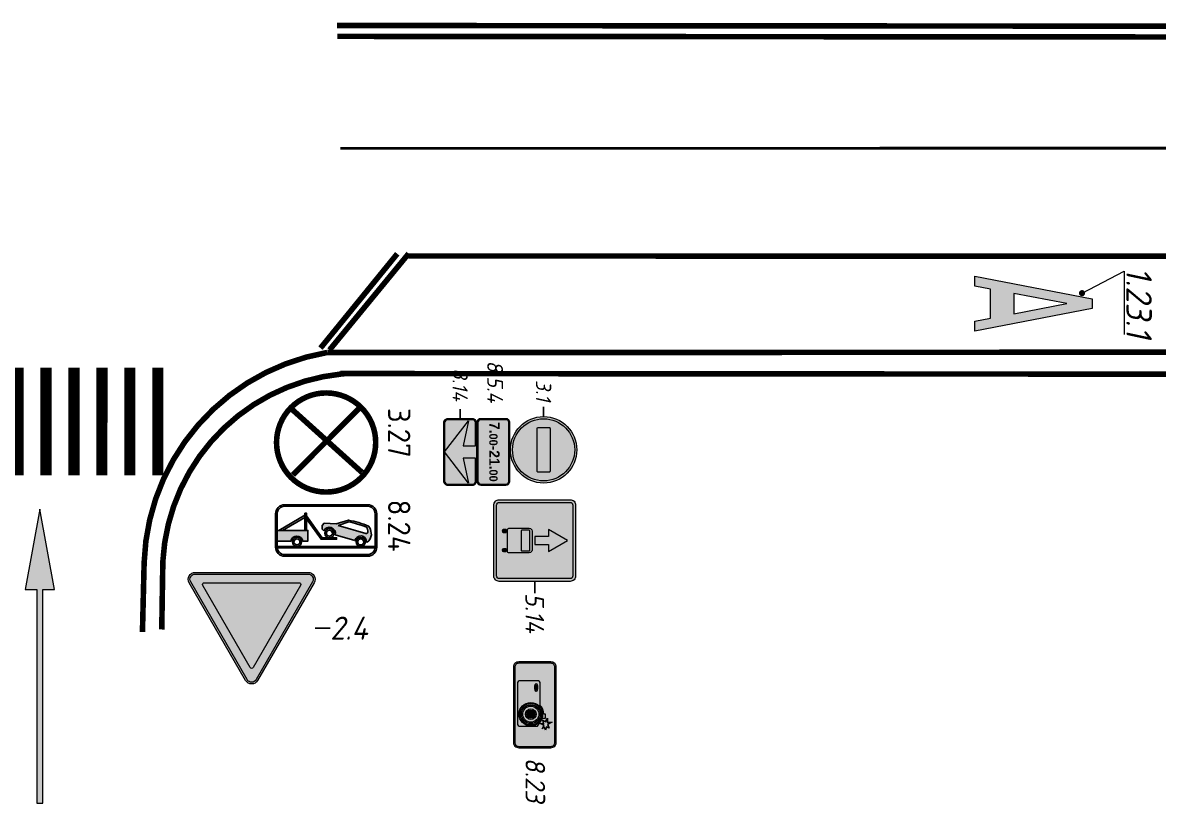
# Model space of a CAD drawing. Header units: millimetres. Extents: x 1734 to 2050, y 1482 to 1843.
# Drawn here: x 1897.47 to 1926.43, y 1625.11 to 1645.06 of the extents above; entities that cross this region are included whole.
import ezdxf
from ezdxf.enums import TextEntityAlignment as Align

# ---------------------------------------------------------------- set-up
doc = ezdxf.new("R2010")
doc.units = ezdxf.units.MM
for name, pattern in [('1.3', [17.848385, 5.910826, -0.0001, 11.937459]), ('1.6_3_1', [4, 0, -1, 3]), ('JIS_02_0.7', [1.35, 0.75, -0.6])]:
    doc.linetypes.add(name, pattern=pattern)
doc.layers.add('знаки', color=7, linetype='Continuous', lineweight=0)
doc.layers.add('разметка', color=251, linetype='Continuous', lineweight=15)
doc.layers.add('КПЧ', color=9, linetype='Continuous')
doc.layers.add('Разметки', color=7, linetype='Continuous')
doc.styles.add('ROMAND', font='ROMAND.SHX', dxfattribs={"height": 2})
doc.styles.add('SASH', font='simplex8.shx', dxfattribs={"width": 0.9, "oblique": 12})
doc.styles.add('Знаки', font='arialbd.ttf')

# ---------------------------------------------------------------- blocks, each defined once
blk = doc.blocks.new('1-18-')
at = {"layer": 'разметка'}
blk.add_hatch(color=0, dxfattribs=at).paths.add_polyline_path([(-0.075, 5.45), (-0.075, 0), (0.075, 0), (0.075, 5.45), (0.375, 5.45), (0, 7.5), (-0.375, 5.45)])
at = {"layer": 'разметка', "color": 0, "lineweight": 0, "flags": 128}
blk.add_lwpolyline([(-0.075, 5.45), (-0.075, 0), (0.075, 0), (0.075, 5.45), (0.375, 5.45), (0, 7.5), (-0.375, 5.45)], close=True, dxfattribs=at)
blk = doc.blocks.new('tr')
at = {"layer": 'знаки', "true_color": 0xffffff}
h = blk.add_hatch(color=7, dxfattribs=at)
edge = h.paths.add_edge_path()
edge.add_arc((0, 3.621), 0.24, 30, 150)
edge.add_line((-0.208, 3.741), (-2.16, 0.36))
edge.add_arc((-1.952, 0.24), 0.24, 150, 270)
edge.add_line((-1.952, 0), (1.952, 0))
edge.add_arc((1.952, 0.24), 0.24, 270, 390)
edge.add_line((2.16, 0.36), (0.208, 3.741))
edge = h.paths.add_edge_path(flags=16)
edge.add_arc((0, 3.621), 0.18, 30, 150)
edge.add_line((-0.156, 3.711), (-2.108, 0.33))
edge.add_arc((-1.952, 0.24), 0.18, 150, 270)
edge.add_line((-1.952, 0.06), (1.952, 0.06))
edge.add_arc((1.952, 0.24), 0.18, 270, 390)
edge.add_line((2.108, 0.33), (0.156, 3.711))
at = {"layer": 'знаки'}
h = blk.add_hatch(color=1, dxfattribs=at)
edge = h.paths.add_edge_path()
edge.add_arc((0, 3.621), 0.18, 30, 150)
edge.add_line((-0.156, 3.711), (-2.108, 0.33))
edge.add_arc((-1.952, 0.24), 0.18, 150, 270)
edge.add_line((-1.952, 0.06), (1.952, 0.06))
edge.add_arc((1.952, 0.24), 0.18, 270, 390)
edge.add_line((2.108, 0.33), (0.156, 3.711))
edge = h.paths.add_edge_path(flags=16)
edge.add_line((-0.052, 3.291), (-1.692, 0.45))
edge.add_arc((-1.64, 0.42), 0.06, 150, 270)
edge.add_line((-1.64, 0.36), (1.64, 0.36))
edge.add_arc((1.64, 0.42), 0.06, 270, 390)
edge.add_line((1.692, 0.45), (0.052, 3.291))
edge.add_arc((0, 3.261), 0.06, 30, 150)
at = {"layer": 'знаки', "true_color": 0xffffff}
h = blk.add_hatch(color=7, dxfattribs=at)
edge = h.paths.add_edge_path()
edge.add_line((-0.052, 3.291), (-1.692, 0.45))
edge.add_arc((-1.64, 0.42), 0.06, 150, 270)
edge.add_line((-1.64, 0.36), (1.64, 0.36))
edge.add_arc((1.64, 0.42), 0.06, 270, 390)
edge.add_line((1.692, 0.45), (0.052, 3.291))
edge.add_arc((0, 3.261), 0.06, 30, 150)
at = {"layer": 'Defpoints'}
blk.add_lwpolyline([(2.192, 1.931), (2.719, 1.931)], dxfattribs=at)
at = {"layer": 'знаки'}
blk.add_lwpolyline([(0.208, 3.741, 0.57735), (-0.208, 3.741), (-2.16, 0.36), (-2.16, 0.36, 0.57735), (-1.952, 0), (1.952, 0, 0.57735), (2.16, 0.36), (0.208, 3.741)], format="xyb", dxfattribs=at)
at = {"layer": 'знаки', "color": 7, "true_color": 0xffffff}
blk.add_lwpolyline([(0.156, 3.711, 0.57735), (-0.156, 3.711), (-2.108, 0.33, 0.57735), (-1.952, 0.06), (1.952, 0.06, 0.57735), (2.108, 0.33)], format="xyb", close=True, dxfattribs=at)
at = {"layer": 'знаки', "color": 1}
blk.add_lwpolyline([(-0.052, 3.291), (-1.692, 0.45, 0.57735), (-1.64, 0.36), (1.64, 0.36, 0.57735), (1.692, 0.45), (0.052, 3.291, 0.57735)], format="xyb", close=True, dxfattribs=at)
blk = doc.blocks.new('*U15')
at = {"layer": 'знаки', "xscale": -1, "rotation": 180}
blk.add_blockref('tr', (0, 3.861), dxfattribs=at)
at = {"layer": 'знаки', "color": 0, "lineweight": 30, "style": 'SASH', "oblique": 12, "width": 0.9}
blk.add_text('2.4', height=0.8, dxfattribs=at).set_placement((2.719, 1.931), align=Align.MIDDLE_LEFT)
blk = doc.blocks.new('*U8')
at = {"color": 0, "linetype": 'ByBlock', "const_width": 0.12}
blk.add_lwpolyline([(0.037, 0.048, 1), (-0.037, -0.048, 1)], format="xyb", close=True, dxfattribs=at)
at = {"layer": 'разметка', "color": 0}
blk.add_lwpolyline([(0, 0), (-0.868, 1.656), (1.629, 1.656)], dxfattribs=at)
at = {"layer": 'разметка', "color": 0, "style": 'SASH', "oblique": 12, "width": 0.9}
blk.add_attdef('RAZMETKA', text='', height=1, dxfattribs=at).set_placement((0.38, 1.441), align=Align.BOTTOM_CENTER)
blk = doc.blocks.new('1-23-1')
at = {"layer": 'разметка'}
h = blk.add_hatch(color=0, dxfattribs=at)
h.paths.add_polyline_path([(-0.45, 0), (-0.7, 0), (-0.125, 3), (0.125, 3), (0.7, 0), (0.45, 0), (0.373, 0.4), (-0.373, 0.4)])
h.paths.add_polyline_path([(0.258, 1), (0, 2.348), (-0.258, 1)], flags=16)
at = {"layer": 'разметка', "color": 0, "lineweight": 0, "flags": 128}
for points in [[(-0.45, 0), (-0.7, 0), (-0.125, 3), (0.125, 3), (0.7, 0), (0.45, 0), (0.373, 0.4), (-0.373, 0.4)], [(0.258, 1), (0, 2.348), (-0.258, 1)]]:
    blk.add_lwpolyline(points, close=True, dxfattribs=at)
blk = doc.blocks.new('*U27')
at = {"color": 0, "linetype": 'ByBlock', "lineweight": 15, "const_width": 0.4}
for points in [[(-14.123, 1.481), (-13.72, 5.316)], [(-13.128, 1.377), (-12.726, 5.211)], [(-12.133, 1.273), (-11.731, 5.107)], [(-11.139, 1.168), (-10.737, 5.003)], [(-10.144, 1.064), (-9.742, 4.898)], [(-9.15, 0.96), (-8.748, 4.794)], [(-8.155, 0.855), (-7.753, 4.69)], [(-7.161, 0.751), (-6.759, 4.585)], [(-6.166, 0.647), (-5.764, 4.481)], [(-5.172, 0.542), (-4.769, 4.377)], [(-4.177, 0.438), (-3.775, 4.272)], [(-3.183, 0.334), (-2.78, 4.168)], [(-2.188, 0.23), (-1.786, 4.064)], [(-1.193, 0.125), (-0.791, 3.959)], [(-0.199, 0.021), (0.203, 3.855)]]:
    blk.add_lwpolyline(points, dxfattribs=at)
blk = doc.blocks.new('*U49')
at = {"layer": 'знаки', "true_color": 0xffffff}
h = blk.add_hatch(color=7, dxfattribs=at)
edge = h.paths.add_edge_path()
edge.add_arc((0, 1.75), 1.75, 0, 360)
edge = h.paths.add_edge_path(flags=17)
edge.add_arc((0, 1.75), 1.637, 0, 360)
at = {"layer": 'знаки'}
h = blk.add_hatch(color=1, dxfattribs=at)
edge = h.paths.add_edge_path()
edge.add_arc((0, 1.75), 1.637, 0, 360)
edge = h.paths.add_edge_path(flags=16)
edge.add_arc((1.129, 1.468), 0.0565, 270, 360, ccw=False)
edge.add_line((1.129, 1.411), (-1.129, 1.411))
edge.add_arc((-1.129, 1.468), 0.0565, 180, 270, ccw=False)
edge.add_line((-1.185, 1.468), (-1.185, 2.032))
edge.add_arc((-1.129, 2.032), 0.0565, 90, 180, ccw=False)
edge.add_line((-1.129, 2.089), (1.129, 2.089))
edge.add_arc((1.129, 2.032), 0.0565, 0, 90, ccw=False)
edge.add_line((1.185, 2.032), (1.185, 1.468))
at = {"layer": 'знаки', "true_color": 0xffffff}
h = blk.add_hatch(color=7, dxfattribs=at)
edge = h.paths.add_edge_path()
edge.add_arc((1.129, 1.468), 0.0565, 270, 360, ccw=False)
edge.add_line((1.129, 1.411), (-1.129, 1.411))
edge.add_arc((-1.129, 1.468), 0.0565, 180, 270, ccw=False)
edge.add_line((-1.185, 1.468), (-1.185, 2.032))
edge.add_arc((-1.129, 2.032), 0.0565, 90, 180, ccw=False)
edge.add_line((-1.129, 2.089), (1.129, 2.089))
edge.add_arc((1.129, 2.032), 0.0565, 0, 90, ccw=False)
edge.add_line((1.185, 2.032), (1.185, 1.468))
at = {"layer": 'Defpoints'}
blk.add_lwpolyline([(-2.266, 1.75), (-1.766, 1.75)], dxfattribs=at)
at = {"layer": 'знаки', "color": 7, "true_color": 0xffffff}
blk.add_lwpolyline([(1.185, 1.468, -0.414214), (1.129, 1.411), (-1.129, 1.411, -0.414214), (-1.185, 1.468), (-1.185, 2.032, -0.414214), (-1.129, 2.089), (1.129, 2.089, -0.414214), (1.185, 2.032), (1.185, 1.468)], format="xyb", dxfattribs=at)
at = {"layer": 'знаки'}
blk.add_circle((0, 1.75), 1.75, dxfattribs=at)
at = {"layer": 'знаки', "color": 7, "true_color": 0xffffff}
blk.add_circle((0, 1.75), 1.637, dxfattribs=at)
at = {"layer": 'знаки', "color": 0, "lineweight": 30, "style": 'SASH', "oblique": 12, "width": 0.9}
blk.add_text('3.1', height=0.8, dxfattribs=at).set_placement((-3.677, 1.75), align=Align.MIDDLE_LEFT)
blk = doc.blocks.new('*U50')
at = {"layer": 'знаки'}
h = blk.add_hatch(color=256, dxfattribs=at)
edge = h.paths.add_edge_path()
edge.add_arc((-1.531, 1.531), 0.219, 90, 180)
edge.add_line((-1.75, 1.531), (-1.75, 0.219))
edge.add_arc((-1.531, 0.219), 0.219, 180, 270)
edge.add_line((-1.531, 0), (1.531, 0))
edge.add_arc((1.531, 0.219), 0.219, 270, 360)
edge.add_line((1.75, 0.219), (1.75, 1.531))
edge.add_arc((1.531, 1.531), 0.219, 360, 450)
edge.add_line((1.531, 1.75), (-1.531, 1.75))
edge = h.paths.add_edge_path(flags=16)
edge.add_line((0.328, 1.039), (1.641, 1.312))
edge.add_line((1.641, 1.312), (0, 0.055))
edge.add_line((0, 0.055), (-1.641, 1.312))
edge.add_line((-1.641, 1.312), (-0.328, 1.039))
edge.add_line((-0.328, 1.039), (-0.328, 1.695))
edge.add_line((-0.328, 1.695), (-1.531, 1.695))
edge.add_arc((-1.531, 1.531), 0.164, 90, 180)
edge.add_line((-1.695, 1.531), (-1.695, 0.219))
edge.add_arc((-1.531, 0.219), 0.164, 180, 270)
edge.add_line((-1.531, 0.055), (1.531, 0.055))
edge.add_arc((1.531, 0.219), 0.164, 270, 360)
edge.add_line((1.695, 0.219), (1.695, 1.531))
edge.add_arc((1.531, 1.531), 0.164, 360, 450)
edge.add_line((1.531, 1.695), (0.328, 1.695))
edge.add_line((0.328, 1.695), (0.328, 1.039))
at = {"layer": 'знаки', "true_color": 0xffffff}
h = blk.add_hatch(color=7, dxfattribs=at)
edge = h.paths.add_edge_path()
edge.add_line((0.328, 1.039), (1.641, 1.312))
edge.add_line((1.641, 1.312), (0, 0.055))
edge.add_line((0, 0.055), (-1.641, 1.312))
edge.add_line((-1.641, 1.312), (-0.328, 1.039))
edge.add_line((-0.328, 1.039), (-0.328, 1.695))
edge.add_line((-0.328, 1.695), (-1.531, 1.695))
edge.add_arc((-1.531, 1.531), 0.164, 90, 180)
edge.add_line((-1.695, 1.531), (-1.695, 0.219))
edge.add_arc((-1.531, 0.219), 0.164, 180, 270)
edge.add_line((-1.531, 0.055), (1.531, 0.055))
edge.add_arc((1.531, 0.219), 0.164, 270, 360)
edge.add_line((1.695, 0.219), (1.695, 1.531))
edge.add_arc((1.531, 1.531), 0.164, 360, 450)
edge.add_line((1.531, 1.695), (0.328, 1.695))
edge.add_line((0.328, 1.695), (0.328, 1.039))
at = {"layer": 'Defpoints'}
blk.add_lwpolyline([(-2.264, 0.875), (-1.764, 0.875)], dxfattribs=at)
at = {"layer": 'знаки'}
blk.add_lwpolyline([(-1.531, 1.75, 0.414214), (-1.75, 1.531), (-1.75, 0.219, 0.414214), (-1.531, 0), (1.531, 0, 0.414214), (1.75, 0.219), (1.75, 1.531, 0.414214), (1.531, 1.75), (-1.531, 1.75)], format="xyb", dxfattribs=at)
blk.add_lwpolyline([(0.328, 1.039), (1.641, 1.312), (0, 0.055), (-1.641, 1.312), (-0.328, 1.039), (-0.328, 1.695), (-1.531, 1.695, 0.414214), (-1.695, 1.531), (-1.695, 0.219, 0.414214), (-1.531, 0.055), (1.531, 0.055, 0.414214), (1.695, 0.219), (1.695, 1.531, 0.414214), (1.531, 1.695), (0.328, 1.695)], format="xyb", close=True, dxfattribs=at)
at = {"layer": 'знаки', "color": 0, "lineweight": 30, "style": 'SASH', "oblique": 12, "width": 0.9}
blk.add_text('8.14', height=0.8, dxfattribs=at).set_placement((-4.413, 0.875), align=Align.MIDDLE_LEFT)
blk = doc.blocks.new('*U53')
at = {"layer": 'знаки'}
h = blk.add_hatch(color=256, dxfattribs=at)
edge = h.paths.add_edge_path()
edge.add_arc((-1.531, 1.531), 0.219, 90, 180)
edge.add_line((-1.75, 1.531), (-1.75, 0.219))
edge.add_arc((-1.531, 0.219), 0.219, 180, 270)
edge.add_line((-1.531, 0), (1.531, 0))
edge.add_arc((1.531, 0.219), 0.219, 270, 360)
edge.add_line((1.75, 0.219), (1.75, 1.531))
edge.add_arc((1.531, 1.531), 0.219, 0, 90)
edge.add_line((1.531, 1.75), (-1.531, 1.75))
edge = h.paths.add_edge_path(flags=16)
edge.add_arc((-1.531, 1.531), 0.164, 90, 180)
edge.add_line((-1.695, 1.531), (-1.695, 0.219))
edge.add_arc((-1.531, 0.219), 0.164, 180, 270)
edge.add_line((-1.531, 0.055), (1.531, 0.055))
edge.add_arc((1.531, 0.219), 0.164, 270, 360)
edge.add_line((1.695, 0.219), (1.695, 1.531))
edge.add_arc((1.531, 1.531), 0.164, 0, 90)
edge.add_line((1.531, 1.695), (-1.531, 1.695))
at = {"layer": 'знаки', "true_color": 0xffffff}
h = blk.add_hatch(color=7, dxfattribs=at)
edge = h.paths.add_edge_path()
edge.add_arc((-1.531, 1.531), 0.164, 90, 180)
edge.add_line((-1.695, 1.531), (-1.695, 0.219))
edge.add_arc((-1.531, 0.219), 0.164, 180, 270)
edge.add_line((-1.531, 0.055), (1.531, 0.055))
edge.add_arc((1.531, 0.219), 0.164, 270, 360)
edge.add_line((1.695, 0.219), (1.695, 1.531))
edge.add_arc((1.531, 1.531), 0.164, 0, 90)
edge.add_line((1.531, 1.695), (-1.531, 1.695))
at = {"layer": 'знаки'}
blk.add_lwpolyline([(-1.531, 1.75, 0.414214), (-1.75, 1.531), (-1.75, 0.219, 0.414214), (-1.531, 0), (1.531, 0, 0.414214), (1.75, 0.219), (1.75, 1.531, 0.414214), (1.531, 1.75), (-1.531, 1.75)], format="xyb", dxfattribs=at)
blk.add_lwpolyline([(-1.531, 1.695, 0.414214), (-1.695, 1.531), (-1.695, 0.219, 0.414214), (-1.531, 0.055), (1.531, 0.055, 0.414214), (1.695, 0.219), (1.695, 1.531, 0.414214), (1.531, 1.695)], format="xyb", close=True, dxfattribs=at)
at = {"layer": 'знаки', "style": 'Знаки', "width": 0.95}
for s, p in [('.', (-1.171, 0.66)), ('-', (-0.323, 0.66)), ('.', (0.726, 0.66))]:
    blk.add_text(s, height=0.547, dxfattribs=at).set_placement(p)
blk.add_attdef('CH1', text='', height=0.547, dxfattribs=at).set_placement((-1.17, 0.66), align=Align.RIGHT)
for tag, height, p in [('CH2', 0.547, (0.322, 0.931)), ('M1', 0.437, (-0.646, 0.877)), ('M2', 0.437, (1.25, 0.879))]:
    blk.add_attdef(tag, text='', height=height, dxfattribs=at).set_placement(p, align=Align.MIDDLE_CENTER)
blk = doc.blocks.new('5.14')
at = {"layer": 'знаки', "true_color": 0xffffff}
h = blk.add_hatch(color=7, dxfattribs=at)
edge = h.paths.add_edge_path()
edge.add_arc((-1.517, 3.267), 0.233, 90, 180, ccw=False)
edge.add_line((-1.517, 3.5), (1.517, 3.5))
edge.add_arc((1.517, 3.267), 0.233, 0, 90, ccw=False)
edge.add_line((1.75, 3.267), (1.75, 0.233))
edge.add_arc((1.517, 0.233), 0.233, 270, 360, ccw=False)
edge.add_line((1.517, 0), (-1.517, 0))
edge.add_arc((-1.517, 0.233), 0.233, 180, 270, ccw=False)
edge.add_line((-1.75, 0.233), (-1.75, 3.267))
edge = h.paths.add_edge_path(flags=16)
edge.add_arc((-1.517, 3.267), 0.117, 90, 180, ccw=False)
edge.add_line((-1.517, 3.383), (1.517, 3.383))
edge.add_arc((1.517, 3.267), 0.117, 0, 90, ccw=False)
edge.add_line((1.633, 3.267), (1.633, 0.233))
edge.add_arc((1.517, 0.233), 0.117, 270, 360, ccw=False)
edge.add_line((1.517, 0.117), (-1.517, 0.117))
edge.add_arc((-1.517, 0.233), 0.117, 180, 270, ccw=False)
edge.add_line((-1.633, 0.233), (-1.633, 3.267))
at = {"layer": 'знаки'}
h = blk.add_hatch(color=5, dxfattribs=at)
edge = h.paths.add_edge_path()
edge.add_arc((-1.517, 3.267), 0.117, 90, 180, ccw=False)
edge.add_line((-1.517, 3.383), (1.517, 3.383))
edge.add_arc((1.517, 3.267), 0.117, 0, 90, ccw=False)
edge.add_line((1.633, 3.267), (1.633, 0.233))
edge.add_arc((1.517, 0.233), 0.117, 270, 360, ccw=False)
edge.add_line((1.517, 0.117), (-1.517, 0.117))
edge.add_arc((-1.517, 0.233), 0.117, 180, 270, ccw=False)
edge.add_line((-1.633, 0.233), (-1.633, 3.267))
h.paths.add_polyline_path([(0, 1.75), (0.175, 1.75), (0.175, 2.333), (0.467, 2.333), (0, 3.15), (-0.467, 2.333), (-0.175, 2.333), (-0.175, 1.75)], flags=16)
edge = h.paths.add_edge_path(flags=16)
edge.add_arc((0.467, 0.642), 0.0583, 270, 360, ccw=False)
edge.add_line((0.467, 0.583), (-0.467, 0.583))
edge.add_arc((-0.467, 0.642), 0.0583, 180, 270, ccw=False)
edge.add_line((-0.525, 0.642), (-0.525, 1.517))
edge.add_arc((-0.408, 1.517), 0.117, 90, 180, ccw=False)
edge.add_line((-0.408, 1.633), (0.408, 1.633))
edge.add_arc((0.408, 1.517), 0.117, 0, 90, ccw=False)
edge.add_line((0.525, 1.517), (0.525, 0.642))
edge = h.paths.add_edge_path(flags=0)
edge.add_arc((0.408, 1.517), 0.0292, 0, 90)
edge.add_line((0.408, 1.546), (-0.408, 1.546))
edge.add_arc((-0.408, 1.517), 0.0292, 90, 180)
edge.add_line((-0.438, 1.517), (-0.438, 1.196))
edge.add_arc((-0.408, 1.196), 0.0292, 180, 270)
edge.add_line((-0.408, 1.167), (0.408, 1.167))
edge.add_arc((0.408, 1.196), 0.0292, 270, 360)
edge.add_line((0.438, 1.196), (0.438, 1.517))
edge = h.paths.add_edge_path(flags=16)
edge.add_line((-0.35, 0.408), (-0.35, 0.525))
edge.add_line((-0.35, 0.525), (-0.467, 0.525))
edge.add_line((-0.467, 0.525), (-0.467, 0.408))
edge.add_arc((-0.408, 0.408), 0.0583, 180, 360)
edge = h.paths.add_edge_path(flags=16)
edge.add_line((0.467, 0.408), (0.467, 0.525))
edge.add_line((0.467, 0.525), (0.35, 0.525))
edge.add_line((0.35, 0.525), (0.35, 0.408))
edge.add_arc((0.408, 0.408), 0.0583, 180, 360)
at = {"layer": 'знаки', "true_color": 0xffffff}
blk.add_hatch(color=7, dxfattribs=at).paths.add_polyline_path([(0, 1.75), (0.175, 1.75), (0.175, 2.333), (0.467, 2.333), (0, 3.15), (-0.467, 2.333), (-0.175, 2.333), (-0.175, 1.75)])
h = blk.add_hatch(color=7, dxfattribs=at)
edge = h.paths.add_edge_path()
edge.add_arc((0.467, 0.642), 0.0583, 270, 360, ccw=False)
edge.add_line((0.467, 0.583), (-0.467, 0.583))
edge.add_arc((-0.467, 0.642), 0.0583, 180, 270, ccw=False)
edge.add_line((-0.525, 0.642), (-0.525, 1.517))
edge.add_arc((-0.408, 1.517), 0.117, 90, 180, ccw=False)
edge.add_line((-0.408, 1.633), (0.408, 1.633))
edge.add_arc((0.408, 1.517), 0.117, 0, 90, ccw=False)
edge.add_line((0.525, 1.517), (0.525, 0.642))
edge = h.paths.add_edge_path(flags=16)
edge.add_arc((0.408, 1.517), 0.0292, 0, 90)
edge.add_line((0.408, 1.546), (-0.408, 1.546))
edge.add_arc((-0.408, 1.517), 0.0292, 90, 180)
edge.add_line((-0.438, 1.517), (-0.438, 1.196))
edge.add_arc((-0.408, 1.196), 0.0292, 180, 270)
edge.add_line((-0.408, 1.167), (0.408, 1.167))
edge.add_arc((0.408, 1.196), 0.0292, 270, 360)
edge.add_line((0.438, 1.196), (0.438, 1.517))
h = blk.add_hatch(color=7, dxfattribs=at)
edge = h.paths.add_edge_path()
edge.add_line((-0.35, 0.408), (-0.35, 0.525))
edge.add_line((-0.35, 0.525), (-0.467, 0.525))
edge.add_line((-0.467, 0.525), (-0.467, 0.408))
edge.add_arc((-0.408, 0.408), 0.0583, 180, 360)
h = blk.add_hatch(color=7, dxfattribs=at)
edge = h.paths.add_edge_path()
edge.add_line((0.467, 0.408), (0.467, 0.525))
edge.add_line((0.467, 0.525), (0.35, 0.525))
edge.add_line((0.35, 0.525), (0.35, 0.408))
edge.add_arc((0.408, 0.408), 0.0583, 180, 360)
at = {"layer": 'Defpoints'}
blk.add_lwpolyline([(1.75, 1.75), (2.25, 1.75)], dxfattribs=at)
at = {"layer": 'знаки'}
blk.add_lwpolyline([(-1.75, 3.267, -0.414214), (-1.517, 3.5), (1.517, 3.5, -0.414214), (1.75, 3.267), (1.75, 0.233, -0.414214), (1.517, 0), (-1.517, 0, -0.414214), (-1.75, 0.233), (-1.75, 3.267)], format="xyb", dxfattribs=at)
at = {"layer": 'знаки', "color": 7, "true_color": 0xffffff}
for points in [[(-1.633, 3.267, -0.414214), (-1.517, 3.383), (1.517, 3.383, -0.414214), (1.633, 3.267), (1.633, 0.233, -0.414214), (1.517, 0.117), (-1.517, 0.117, -0.414214), (-1.633, 0.233)], [(0.438, 1.517, 0.414214), (0.408, 1.546), (-0.408, 1.546, 0.414214), (-0.438, 1.517), (-0.438, 1.196, 0.414214), (-0.408, 1.167), (0.408, 1.167, 0.414214), (0.438, 1.196), (0.438, 1.517)], [(-0.35, 0.408), (-0.35, 0.525), (-0.467, 0.525), (-0.467, 0.408, 1)], [(0.467, 0.408), (0.467, 0.525), (0.35, 0.525), (0.35, 0.408, 1)]]:
    blk.add_lwpolyline(points, format="xyb", close=True, dxfattribs=at)
blk.add_lwpolyline([(0, 1.75), (0.175, 1.75), (0.175, 2.333), (0.467, 2.333), (0, 3.15), (-0.467, 2.333), (-0.175, 2.333), (-0.175, 1.75)], close=True, dxfattribs=at)
blk.add_lwpolyline([(0.525, 0.642, -0.414214), (0.467, 0.583), (-0.467, 0.583, -0.414214), (-0.525, 0.642), (-0.525, 1.517, -0.414214), (-0.408, 1.633), (0.408, 1.633, -0.414214), (0.525, 1.517), (0.525, 0.642)], format="xyb", dxfattribs=at)
at = {"layer": 'знаки', "color": 0, "lineweight": 30, "style": 'SASH', "oblique": 12, "width": 0.9}
blk.add_text('5.14', height=0.8, dxfattribs=at).set_placement((2.25, 1.75), align=Align.MIDDLE_LEFT)
blk = doc.blocks.new('*U54')
at = {"layer": 'знаки'}
h = blk.add_hatch(color=256, dxfattribs=at)
edge = h.paths.add_edge_path()
edge.add_arc((-1.531, 1.531), 0.219, 90, 180)
edge.add_line((-1.75, 1.531), (-1.75, 0.219))
edge.add_arc((-1.531, 0.219), 0.219, 180, 270)
edge.add_line((-1.531, 0), (1.531, 0))
edge.add_arc((1.531, 0.219), 0.219, 270, 360)
edge.add_line((1.75, 0.219), (1.75, 1.531))
edge.add_arc((1.531, 1.531), 0.219, 360, 450)
edge.add_line((1.531, 1.75), (-1.531, 1.75))
edge = h.paths.add_edge_path(flags=16)
edge.add_arc((-1.531, 1.531), 0.164, 90, 180)
edge.add_line((-1.695, 1.531), (-1.695, 0.219))
edge.add_arc((-1.531, 0.219), 0.164, 180, 270)
edge.add_line((-1.531, 0.055), (1.531, 0.055))
edge.add_arc((1.531, 0.219), 0.164, 270, 360)
edge.add_line((1.695, 0.219), (1.695, 1.531))
edge.add_arc((1.531, 1.531), 0.164, 0, 90)
edge.add_line((1.531, 1.695), (-1.531, 1.695))
at = {"layer": 'знаки', "true_color": 0xffffff}
h = blk.add_hatch(color=7, dxfattribs=at)
edge = h.paths.add_edge_path()
edge.add_arc((-1.531, 1.531), 0.164, 90, 180)
edge.add_line((-1.695, 1.531), (-1.695, 0.219))
edge.add_arc((-1.531, 0.219), 0.164, 180, 270)
edge.add_line((-1.531, 0.055), (1.531, 0.055))
edge.add_arc((1.531, 0.219), 0.164, 270, 360)
edge.add_line((1.695, 0.219), (1.695, 1.531))
edge.add_arc((1.531, 1.531), 0.164, 0, 90)
edge.add_line((1.531, 1.695), (-1.531, 1.695))
at = {"layer": 'знаки'}
h = blk.add_hatch(color=256, dxfattribs=at)
h.paths.add_polyline_path([(0.684, 1.312), (0.547, 1.389), (0.711, 1.389), (0.711, 1.586), (0.809, 1.4), (0.952, 1.455), (0.908, 1.345), (1.039, 1.312), (0.93, 1.258), (0.984, 1.17), (0.842, 1.236), (0.766, 1.094), (0.766, 1.23), (0.629, 1.203)])
h.paths.add_polyline_path([(0.698, 1.317), (0.589, 1.378), (0.722, 1.378), (0.722, 1.542), (0.804, 1.386), (0.932, 1.435), (0.893, 1.338), (1.008, 1.309), (0.914, 1.262), (0.956, 1.196), (0.837, 1.25), (0.777, 1.137), (0.777, 1.244), (0.649, 1.218)], flags=16)
h = blk.add_hatch(color=256, dxfattribs=at)
edge = h.paths.add_edge_path()
edge.add_line((0.875, 0.984), (0.547, 1.203))
edge.add_line((0.547, 1.203), (0.547, 1.312))
edge.add_line((0.547, 1.312), (0.383, 1.312))
edge.add_line((0.383, 1.312), (0.383, 1.236))
edge.add_arc((0.383, 0.711), 0.525, 90, 133.1834)
edge.add_line((0.024, 1.094), (-0.875, 1.094))
edge.add_arc((-0.875, 0.984), 0.109, 90, 180)
edge.add_line((-0.984, 0.984), (-0.984, 0.273))
edge.add_arc((-0.875, 0.273), 0.109, 180, 270)
edge.add_line((-0.875, 0.164), (0.766, 0.164))
edge.add_arc((0.766, 0.273), 0.109, 270, 360)
edge.add_line((0.875, 0.273), (0.875, 0.984))
edge = h.paths.add_edge_path(flags=16)
edge.add_arc((0.383, 0.711), 0.48, 0, 360)
edge = h.paths.add_edge_path(flags=16)
edge.add_ellipse((-0.711, 0.93), major_axis=(-0.164, 0), ratio=0.333333, start_angle=0, end_angle=360)
h = blk.add_hatch(color=256, dxfattribs=at)
edge = h.paths.add_edge_path()
edge.add_ellipse((-0.711, 0.93), major_axis=(-0.109, 0), ratio=0.25, start_angle=0, end_angle=360, ccw=False)
h = blk.add_hatch(color=256, dxfattribs=at)
edge = h.paths.add_edge_path()
edge.add_arc((0.383, 0.711), 0.437, 0, 360)
edge = h.paths.add_edge_path(flags=17)
edge.add_arc((0.383, 0.711), 0.383, 0, 360)
h = blk.add_hatch(color=256, dxfattribs=at)
edge = h.paths.add_edge_path()
edge.add_arc((0.383, 0.711), 0.328, 0, 360)
edge = h.paths.add_edge_path(flags=17)
edge.add_arc((0.383, 0.711), 0.219, 0, 360)
h = blk.add_hatch(color=256, dxfattribs=at)
edge = h.paths.add_edge_path()
edge.add_arc((0.383, 0.711), 0.164, 0, 360)
blk.add_lwpolyline([(-1.531, 1.75, 0.414214), (-1.75, 1.531), (-1.75, 0.219, 0.414214), (-1.531, 0), (1.531, 0, 0.414214), (1.75, 0.219), (1.75, 1.531, 0.414214), (1.531, 1.75), (-1.531, 1.75)], format="xyb", dxfattribs=at)
blk.add_lwpolyline([(-1.531, 1.695, 0.414214), (-1.695, 1.531), (-1.695, 0.219, 0.414214), (-1.531, 0.055), (1.531, 0.055, 0.414214), (1.695, 0.219), (1.695, 1.531, 0.414214), (1.531, 1.695)], format="xyb", close=True, dxfattribs=at)
for points in [[(0.684, 1.312), (0.547, 1.389), (0.711, 1.389), (0.711, 1.586), (0.809, 1.4), (0.952, 1.455), (0.908, 1.345), (1.039, 1.312), (0.93, 1.258), (0.984, 1.17), (0.842, 1.236), (0.766, 1.094), (0.766, 1.23), (0.629, 1.203)], [(0.698, 1.317), (0.589, 1.378), (0.722, 1.378), (0.722, 1.542), (0.804, 1.386), (0.932, 1.435), (0.893, 1.338), (1.008, 1.309), (0.914, 1.262), (0.956, 1.196), (0.837, 1.25), (0.777, 1.137), (0.777, 1.244), (0.649, 1.218)]]:
    blk.add_lwpolyline(points, close=True, dxfattribs=at)
at = {"layer": 'знаки', "flags": 128}
blk.add_lwpolyline([(0.875, 0.984), (0.547, 1.203), (0.547, 1.312), (0.383, 1.312), (0.383, 1.236, 0.190685), (0.024, 1.094), (-0.875, 1.094, 0.414214), (-0.984, 0.984), (-0.984, 0.273, 0.414214), (-0.875, 0.164), (0.766, 0.164, 0.414214), (0.875, 0.273)], format="xyb", close=True, dxfattribs=at)
at = {"layer": 'знаки', "color": 7, "true_color": 0xffffff}
for radius in [0.48, 0.328, 0.164]:
    blk.add_circle((0.383, 0.711), radius, dxfattribs=at)
at = {"layer": 'знаки'}
for radius in [0.437, 0.383, 0.219]:
    blk.add_circle((0.383, 0.711), radius, dxfattribs=at)
at = {"layer": 'знаки', "color": 7, "true_color": 0xffffff}
blk.add_ellipse((-0.711, 0.93), major_axis=(-0.164, 0), ratio=0.333333, dxfattribs=at)
at = {"layer": 'знаки', "extrusion": (0, 0, -1)}
blk.add_ellipse((-0.711, 0.93), major_axis=(-0.109, 0), ratio=0.25, start_param=-3.141592653589793, end_param=3.141592653589793, dxfattribs=at)

msp = doc.modelspace()

# ---------------------------------------------------------------- hatches: boundary and pattern name
at = {"lineweight": 5}
h = msp.add_hatch(color=7, dxfattribs=at)
h.dxf.hatch_style = 1
h.paths.add_polyline_path([(1906.319, 1632.162), (1906.289, 1632.206, 0.054165), (1905.778, 1632.361), (1905.459, 1632.264), (1905.152, 1632.283), (1905.101, 1632.226), (1905.101, 1632.135), (1905.146, 1632.09, -0.896878), (1905.439, 1631.988), (1905.939, 1631.842, -0.88868), (1906.238, 1631.806), (1906.251, 1631.8, 0.217669), (1906.359, 1631.989, 0.066532)], flags=0)
h.paths.add_polyline_path([(1905.515, 1632.222), (1905.781, 1632.321, -0.035096), (1906.233, 1632.186, -0.16621), (1906.271, 1632.052, -0.41795), (1906.215, 1632.023)], flags=0)
h.paths.add_polyline_path([(1905.407, 1632.028, 1), (1905.171, 1632.028, 0.362322), (1905.267, 1631.912), (1905.31, 1631.912, 0.362322)], flags=0)
h.paths.add_polyline_path([(1905.212, 1632.028, -1), (1905.365, 1632.028, -1)], flags=0)
h.paths.add_polyline_path([(1906.205, 1631.804, 1), (1905.97, 1631.804, 0.334886), (1906.055, 1631.691), (1906.12, 1631.691, 0.334886)], flags=0)
h.paths.add_polyline_path([(1906.011, 1631.804, -1), (1906.164, 1631.804, -1)], flags=0)
h.paths.add_polyline_path([(1906.455, 1631.675), (1906.455, 1631.691), (1906.12, 1631.691, -0.140008), (1906.055, 1631.691), (1904.477, 1631.691, -0.064551), (1904.447, 1631.691), (1903.956, 1631.691), (1903.956, 1631.675, 0.031055), (1903.958, 1631.651), (1906.454, 1631.651, 0.031055)], flags=0)
h.paths.add_polyline_path([(1904.58, 1631.807, 1), (1904.344, 1631.807, 0.376937), (1904.447, 1631.691), (1904.477, 1631.691, 0.376937)], flags=0)
h.paths.add_polyline_path([(1904.385, 1631.807, -1), (1904.538, 1631.807, -1)], flags=0)
h.paths.add_polyline_path([(1904.742, 1632.099), (1903.956, 1632.099), (1903.956, 1631.826), (1904.308, 1631.826, -0.862024), (1904.608, 1631.826), (1904.742, 1631.826)], flags=0)
h.paths.add_polyline_path([(1904.708, 1632.539), (1904.665, 1632.539), (1904.665, 1632.099), (1904.708, 1632.099)], flags=0)
h.paths.add_polyline_path([(1904.665, 1632.433), (1904.665, 1632.487), (1903.996, 1632.099), (1904.089, 1632.099)], flags=0)
h.paths.add_polyline_path([(1904.708, 1632.47), (1904.708, 1632.398), (1905.077, 1631.872), (1905.472, 1631.872), (1905.472, 1631.912), (1905.31, 1631.912, -0.090424), (1905.267, 1631.912), (1905.101, 1631.912)], flags=0)
h.paths.add_polyline_path([(1906.263, 1632.756), (1904.149, 1632.756, 0.414214), (1903.915, 1632.522), (1903.915, 1631.675, 0.414214), (1904.149, 1631.441), (1906.263, 1631.441, 0.414214), (1906.497, 1631.675), (1906.497, 1632.522, 0.414214)])
h.paths.add_polyline_path([(1906.263, 1632.715, -0.414214), (1906.455, 1632.522), (1906.455, 1631.675, -0.414214), (1906.263, 1631.483), (1904.149, 1631.483, -0.414214), (1903.956, 1631.675), (1903.956, 1632.522, -0.414214), (1904.149, 1632.715)], flags=16)
h.paths.add_polyline_path([(1904.708, 1632.539), (1904.708, 1632.47), (1905.101, 1631.912), (1905.267, 1631.912, -0.362322), (1905.171, 1632.028, -1), (1905.407, 1632.028, -0.362322), (1905.31, 1631.912), (1905.472, 1631.912), (1905.472, 1631.872), (1905.077, 1631.872), (1904.708, 1632.398), (1904.708, 1632.099), (1903.996, 1632.099), (1904.665, 1632.487), (1904.665, 1632.539)], flags=0)
h.paths.add_polyline_path([(1905.152, 1632.283), (1905.459, 1632.264), (1905.778, 1632.361, -0.054165), (1906.289, 1632.206), (1906.319, 1632.162, -0.066532), (1906.359, 1631.989, -0.217669), (1906.251, 1631.8), (1906.238, 1631.806, 0.88868), (1905.939, 1631.842), (1905.439, 1631.988, 0.896878), (1905.146, 1632.09), (1905.101, 1632.135), (1905.101, 1632.226)], flags=0)
h.paths.add_polyline_path([(1904.58, 1631.807, -0.376937), (1904.477, 1631.691), (1906.055, 1631.691, -0.334886), (1905.97, 1631.804, -1), (1906.205, 1631.804, -0.498255), (1906.055, 1631.691), (1904.477, 1631.691, -0.452499), (1904.344, 1631.807, -1)], flags=0)
h = msp.add_hatch(color=7, dxfattribs=at)
h.dxf.hatch_style = 1
h.paths.add_polyline_path([(1905.407, 1632.028, 1), (1905.171, 1632.028, 0.362322), (1905.267, 1631.912), (1905.31, 1631.912, 0.362322)], flags=17)
h.paths.add_polyline_path([(1905.212, 1632.028, -1), (1905.365, 1632.028, -1)], flags=16)
h.paths.add_polyline_path([(1906.205, 1631.804, 1), (1905.97, 1631.804, 0.334886), (1906.055, 1631.691), (1906.12, 1631.691, 0.334886)])
h.paths.add_polyline_path([(1906.011, 1631.804, -1), (1906.164, 1631.804, -1)], flags=16)
h.paths.add_polyline_path([(1905.472, 1631.912), (1905.31, 1631.912, -0.090424), (1905.267, 1631.912), (1905.101, 1631.912), (1904.708, 1632.47), (1904.708, 1632.398), (1905.077, 1631.872), (1905.472, 1631.872)])
h.paths.add_polyline_path([(1904.708, 1632.539), (1904.665, 1632.539), (1904.665, 1632.099), (1904.708, 1632.099)])
h.paths.add_polyline_path([(1904.665, 1632.433), (1904.665, 1632.487), (1903.996, 1632.099), (1904.089, 1632.099)])
h.paths.add_polyline_path([(1904.742, 1632.099), (1903.956, 1632.099), (1903.956, 1631.826), (1904.308, 1631.826, -0.862024), (1904.608, 1631.826), (1904.742, 1631.826)])
h.paths.add_polyline_path([(1904.344, 1631.807, 0.376937), (1904.447, 1631.691), (1904.477, 1631.691, 0.376937), (1904.58, 1631.807, 1)])
h.paths.add_polyline_path([(1904.538, 1631.807, -1), (1904.385, 1631.807, -1)], flags=16)
h = msp.add_hatch(color=7, dxfattribs=at)
h.dxf.hatch_style = 1
h.paths.add_polyline_path([(1906.319, 1632.162), (1906.289, 1632.206, 0.054165), (1905.778, 1632.361), (1905.459, 1632.264), (1905.152, 1632.283), (1905.101, 1632.226), (1905.101, 1632.135), (1905.146, 1632.09, -0.896878), (1905.439, 1631.988), (1905.939, 1631.842, -0.88868), (1906.238, 1631.806), (1906.251, 1631.8, 0.217669), (1906.359, 1631.989, 0.066532)])
h.paths.add_polyline_path([(1905.515, 1632.222), (1905.781, 1632.321, -0.035096), (1906.233, 1632.186, -0.16621), (1906.271, 1632.052, -0.41795), (1906.215, 1632.023)], flags=16)
h = msp.add_hatch(color=7, dxfattribs=at)
h.dxf.hatch_style = 1
h.paths.add_polyline_path([(1906.455, 1631.675), (1906.455, 1631.691), (1906.12, 1631.691, -0.140008), (1906.055, 1631.691), (1904.477, 1631.691, -0.064551), (1904.447, 1631.691), (1903.956, 1631.691), (1903.956, 1631.675, 0.031055), (1903.958, 1631.651), (1906.454, 1631.651, 0.031055)])

# ---------------------------------------------------------------- linework, layer by layer
at = {"color": 1, "linetype": 'Continuous', "const_width": 0.142}
msp.add_lwpolyline([(1903.941, 1634.343, 1), (1906.47, 1634.343, 1)], format="xyb", close=True, dxfattribs=at)
for points in [[(1904.298, 1635.223), (1906.119, 1633.581)], [(1904.359, 1633.515), (1906.048, 1635.217)]]:
    msp.add_lwpolyline(points, dxfattribs=at)
at = {"layer": 'КПЧ', "color": 5, "lineweight": 30, "const_width": 0.142}
msp.add_lwpolyline([(1901.013, 1629.571), (1901.041, 1631.31, -0.370334), (1905.599, 1636.092), (1905.667, 1636.092)], format="xyb", dxfattribs=at)
msp.add_lwpolyline([(1905.566, 1636.102), (1926.688, 1636.087)], dxfattribs=at)
at = {"layer": 'Разметки', "color": 7, "linetype": '1.3', "lineweight": 0, "const_width": 0.142, "flags": 128}
for points in [[(1905.482, 1644.984), (1978.095, 1644.925)], [(1905.267, 1636.637), (1979.641, 1636.672)]]:
    msp.add_lwpolyline(points, dxfattribs=at)
at = {"layer": 'Разметки', "color": 7, "linetype": '1.3', "lineweight": 0, "true_color": 0xffffff, "const_width": 0.142, "flags": 128}
msp.add_lwpolyline([(1905.492, 1644.707), (1978.253, 1644.653)], dxfattribs=at)
at = {"layer": 'Разметки', "linetype": '1.6_3_1', "lineweight": 0, "const_width": 0.0712, "flags": 128}
msp.add_lwpolyline([(1970.964, 1641.868), (1905.569, 1641.848)], dxfattribs=at)
at = {"layer": 'Разметки', "color": 2, "linetype": 'JIS_02_0.7', "lineweight": 0, "const_width": 0.142, "flags": 128}
msp.add_lwpolyline([(1905.062, 1636.752), (1907.02, 1639.159)], dxfattribs=at)
at = {"layer": 'Разметки', "color": 2, "linetype": '1.3', "lineweight": 0, "const_width": 0.142, "flags": 128}
for points in [[(1905.291, 1636.703), (1907.311, 1639.164)], [(1907.31, 1639.103), (1926.757, 1639.096)]]:
    msp.add_lwpolyline(points, dxfattribs=at)
at = {"layer": 'Разметки', "color": 7, "linetype": '1.3', "lineweight": 0, "const_width": 0.142, "flags": 128}
msp.add_lwpolyline([(1900.521, 1629.508), (1900.564, 1631.28, -0.356464), (1905.233, 1636.64), (1905.678, 1636.64)], format="xyb", dxfattribs=at)
at = {"layer": 'Разметки', "color": 255}
for points in [[(1904.149, 1632.756), (1906.263, 1632.756, -0.414214), (1906.497, 1632.522), (1906.497, 1631.675, -0.414214), (1906.263, 1631.441), (1904.149, 1631.441, -0.414214), (1903.915, 1631.675), (1903.915, 1632.522, -0.414214)], [(1904.149, 1632.715), (1906.263, 1632.715, -0.414214), (1906.455, 1632.522), (1906.455, 1631.675, -0.414214), (1906.263, 1631.483), (1904.149, 1631.483, -0.414214), (1903.956, 1631.675), (1903.956, 1632.522, -0.414214)]]:
    msp.add_lwpolyline(points, format="xyb", close=True, dxfattribs=at)
for points in [[(1904.089, 1632.099), (1904.665, 1632.433), (1904.665, 1632.487), (1903.996, 1632.099)], [(1904.708, 1632.099), (1904.708, 1632.539), (1904.665, 1632.539), (1904.665, 1632.099)], [(1904.708, 1632.47), (1905.101, 1631.912), (1905.472, 1631.912), (1905.472, 1631.872), (1905.077, 1631.872), (1904.708, 1632.398)], [(1903.915, 1631.691), (1906.497, 1631.691)], [(1903.916, 1631.651), (1906.496, 1631.651)]]:
    msp.add_lwpolyline(points, dxfattribs=at)
for points in [[(1905.146, 1632.09), (1905.101, 1632.135), (1905.101, 1632.226), (1905.152, 1632.283), (1905.459, 1632.264), (1905.778, 1632.361, -0.054165), (1906.289, 1632.206), (1906.319, 1632.162, -0.066532), (1906.359, 1631.989, -0.217669), (1906.251, 1631.8), (1906.238, 1631.806, 0.88868), (1905.939, 1631.842), (1905.439, 1631.988, 0.896878), (1905.146, 1632.09)], [(1905.515, 1632.222), (1905.781, 1632.321, -0.035096), (1906.233, 1632.186, -0.16621), (1906.271, 1632.052, -0.41795), (1906.215, 1632.023), (1905.515, 1632.222)], [(1903.956, 1632.099), (1904.742, 1632.099), (1904.742, 1631.826), (1904.608, 1631.826, 0.862024), (1904.308, 1631.826), (1903.956, 1631.826)]]:
    msp.add_lwpolyline(points, format="xyb", dxfattribs=at)
for centre, radius in [((1905.289, 1632.028), 0.118), ((1905.289, 1632.028), 0.0765), ((1904.462, 1631.807), 0.118), ((1904.462, 1631.807), 0.0765), ((1906.088, 1631.804), 0.118), ((1906.088, 1631.804), 0.0765)]:
    msp.add_circle(centre, radius, dxfattribs=at)

# ---------------------------------------------------------------- block references
at = {"layer": 'знаки', "rotation": 270}
for name, p, xscale, yscale, zscale in [('*U50', (1908.199, 1634.102), 0.4839303767251448, 0.4839303767251448, 0.4839303767251448), ('*U49', (1909.906, 1634.156), 0.4839303767251448, 0.4839303767251448, 0.4839303767251448), ('5.14', (1909.484, 1631.841), 0.5956397692319138, 0.5956397692319138, 0.5956397692319138), ('*U54', (1909.982, 1627.649), 0.625479395536603, 0.625479395536603, 0.625479395536603)]:
    msp.add_blockref(name, p, dxfattribs=dict(at, xscale=xscale, yscale=yscale, zscale=zscale))
at = {"layer": 'знаки', "xscale": 0.4839303767251448, "yscale": 0.4839303767251448, "zscale": 0.4839303767251448, "rotation": 270}
msp.add_blockref('*U53', (1909.048, 1634.104), dxfattribs=at).add_auto_attribs({'M2': '00', 'CH2': '21', 'M1': '00', 'CH1': '7'})
at = {"layer": 'знаки', "xscale": 0.7376622389709998, "yscale": 0.7376622389709998, "zscale": 0.7376622389709998}
msp.add_blockref('*U15', (1903.306, 1628.181), dxfattribs=at)
at = {"layer": 'разметка', "color": 41, "true_color": 0xf4ee51, "rotation": 270}
msp.add_blockref('1-23-1', (1921.748, 1637.886), dxfattribs=at)
at = {"layer": 'разметка', "color": 41, "true_color": 0xf4ee51, "xscale": 0.6489819056458934, "yscale": 0.6489819056458934, "zscale": 0.6489819056458934, "rotation": 270}
msp.add_blockref('*U8', (1924.486, 1638.154), dxfattribs=at).add_auto_attribs({'RAZMETKA': '1.23.1'})
at = {"layer": 'разметка', "color": 7}
msp.add_blockref('1-18-', (1897.905, 1625.141), dxfattribs=at)
at = {"layer": 'Разметки', "color": 7, "xscale": -0.7123885652400561, "yscale": 0.7123885652400561, "zscale": 0.7123885652400561, "rotation": 354.0117768827567}
msp.add_blockref('*U27', (1890.796, 1633.505), dxfattribs=at)

# ---------------------------------------------------------------- texts
at = {"color": 7, "linetype": 'Continuous', "style": 'ROMAND', "width": 0.9}
for s, p in [('3.27', (1906.784, 1635.226)), ('8.24', (1906.784, 1632.885))]:
    msp.add_text(s, height=0.5699, rotation=270, dxfattribs=at).set_placement(p)
at = {"layer": 'знаки', "color": 0, "lineweight": 30, "style": 'SASH', "oblique": 12, "width": 0.9}
for s, height, p in [('8.5.4', 0.405, (1909.516, 1636.431)), ('8.23', 0.5004, (1910.541, 1626.301))]:
    msp.add_text(s, height=height, rotation=270, dxfattribs=at).set_placement(p, align=Align.MIDDLE_LEFT)

doc.saveas('drawing.dxf')
